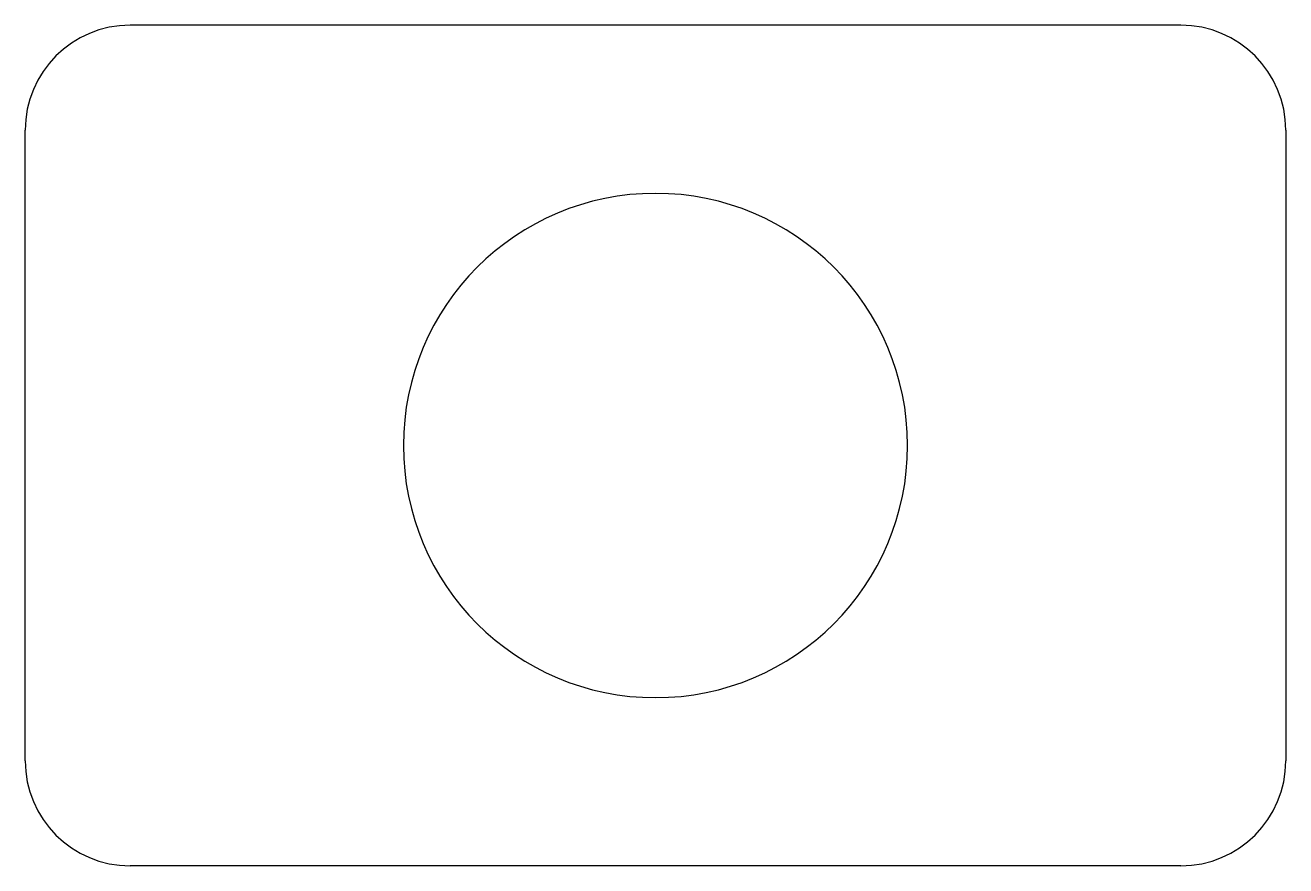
# Model space of a CAD drawing. Header units: inches. Extents: x -1.18 to 1.18, y -0.79 to 0.79.
import ezdxf

# ---------------------------------------------------------------- set-up
doc = ezdxf.new("R2010")
doc.units = ezdxf.units.IN
doc.layers.get('0').update_dxf_attribs({"linetype": 'CONTINUOUS'})
doc.layers.add('5', color=7, linetype='CONTINUOUS')

msp = doc.modelspace()

# ---------------------------------------------------------------- linework, layer by layer
at = {"color": 0, "linetype": 'CONTINUOUS'}
for p, q in [((0.9843, 0.7874), (-0.9843, 0.7874)), ((-1.1811, -0.5906), (-1.1811, 0.5906)), ((1.1811, 0.5906), (1.1811, -0.5906)), ((0.9843, -0.7874), (-0.9843, -0.7874))]:
    msp.add_line(p, q, dxfattribs=at)
for centre, start, end in [((-0.9843, 0.5906), 90, 180), ((0.9843, 0.5906), 360, 90), ((-0.9843, -0.5906), 180, 270), ((0.9843, -0.5906), 270, 0)]:
    msp.add_arc(centre, 0.1969, start, end, dxfattribs=at)
at = {"layer": '5', "color": 5, "linetype": 'CONTINUOUS'}
for start, end in [(360, 180), (180, 360)]:
    msp.add_arc((0, 0), 0.4724, start, end, dxfattribs=at)

doc.saveas('drawing.dxf')
